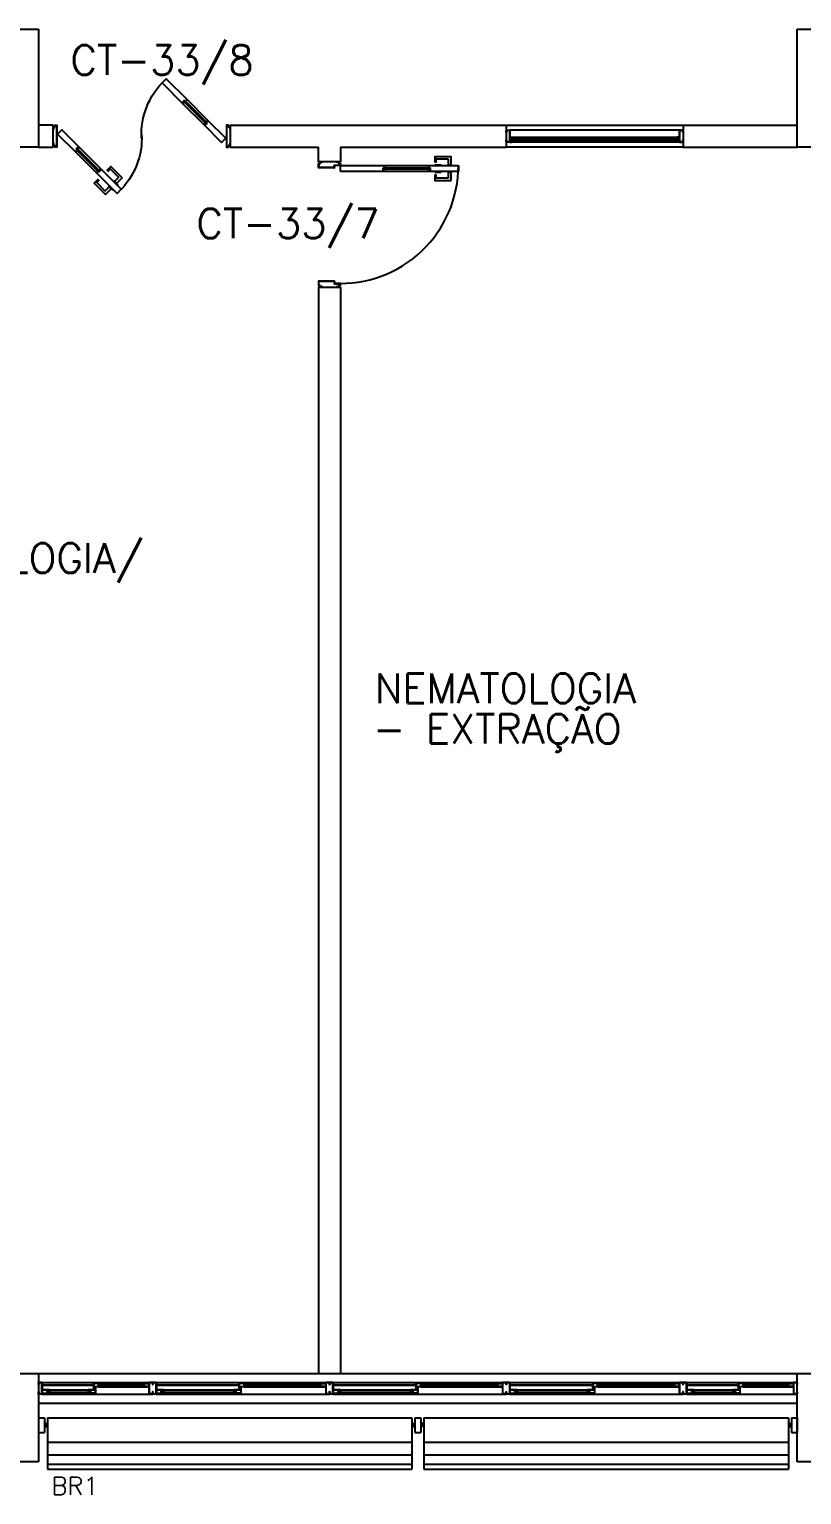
# Model space of a CAD drawing. Header units: millimetres. Extents: x 2686 to 2939, y 1294 to 1441.
# Drawn here: x 2779.06 to 2784.3, y 1331.7 to 1341.65 of the extents above; entities that cross this region are included whole.
import ezdxf

# ---------------------------------------------------------------- set-up
doc = ezdxf.new("R2010")
doc.units = ezdxf.units.MM
for name, color, linetype in [('AR-ALV', 2, 'Continuous'), ('AR-BRISES', 1, 'Continuous'), ('AR-ESQ', 1, 'Continuous'), ('AR-ESTC', 3, 'Continuous'), ('AR-PEITORIL', 1, 'Continuous'), ('AR-PORTA', 1, 'Continuous'), ('BR-LINHAS', 1, 'Continuous'), ('BR-MONTANTE', 242, 'Continuous'), ('BR-PAINEL', 1, 'Continuous'), ('BR-SUPORTE', 1, 'Continuous'), ('BR-TEXTO', 2, 'Continuous'), ('DT-ESQ-BAGUETE-C', 1, 'Continuous'), ('DT-ESQ-BAGUETE-V', 1, 'Continuous'), ('DT-ESQ-CHAPA DOBRADA-V', 1, 'Continuous'), ('DT-ESQ-MARCO-V', 1, 'Continuous'), ('DT-ESQ-PERFIL CADEIRA-C', 2, 'Continuous'), ('DT-ESQ-PERFIL CADEIRA-V', 2, 'Continuous'), ('DT-ESQ-PERFIL U SIMPLES-C', 2, 'Continuous'), ('DT-ESQ-PERFIL U-C', 2, 'Continuous'), ('DT-ESQ-PERFIL U-V', 1, 'Continuous'), ('DT-ESQ-VIDRO-C', 2, 'Continuous'), ('DT-TXTMOD', 1, 'Continuous'), ('ENDEREÇO', 2, 'Continuous'), ('maçaneta', 1, 'Continuous'), ('mov', 1, 'Continuous'), ('PM-PERFIL U-C', 2, 'Continuous'), ('PM-VIDRO', 2, 'Continuous'), ('pm1', 2, 'Continuous'), ('pm2', 2, 'Continuous'), ('TEXTO', 2, 'Continuous')]:
    doc.layers.add(name, color=color, linetype=linetype)
doc.styles.add('S10', font='simplex.shx', dxfattribs={"height": 0.1})
doc.styles.add('S12', font='simplex.shx', dxfattribs={"width": 1.1, "height": 0.12})
doc.styles.add('UNB-100', font='simplex.shx', dxfattribs={"height": 0.2})
doc.styles.add('UNB1-100', font='simplex.shx', dxfattribs={"height": 0.2})

# ---------------------------------------------------------------- blocks, each defined once
blk = doc.blocks.new('EF40-P')
at = {"layer": 'DT-ESQ-BAGUETE-C', "ltscale": 0.1}
for points in [[(0.4225, -0.08), (0.409, -0.08), (0.409, -0.0785), (0.422, -0.0785, 0.414214), (0.4225, -0.078), (0.4225, -0.067, 0.414214), (0.422, -0.0665), (0.409, -0.0665), (0.409, -0.065), (0.4225, -0.065, -0.414214), (0.424, -0.0665), (0.424, -0.0785, -0.414214)], [(0.7015, -0.08), (0.715, -0.08), (0.715, -0.0785), (0.702, -0.0785, -0.414214), (0.7015, -0.078), (0.7015, -0.067, -0.414214), (0.702, -0.0665), (0.715, -0.0665), (0.715, -0.065), (0.7015, -0.065, 0.414214), (0.7, -0.0665), (0.7, -0.0785, 0.414214)], [(1.41, -0.08), (1.3965, -0.08), (1.3965, -0.0785), (1.4095, -0.0785, 0.414214), (1.41, -0.078), (1.41, -0.067, 0.414214), (1.4095, -0.0665), (1.3965, -0.0665), (1.3965, -0.065), (1.41, -0.065, -0.414214), (1.4115, -0.0665), (1.4115, -0.0785, -0.414214)], [(1.9015, -0.08), (1.915, -0.08), (1.915, -0.0785), (1.902, -0.0785, -0.414214), (1.9015, -0.078), (1.9015, -0.067, -0.414214), (1.902, -0.0665), (1.915, -0.0665), (1.915, -0.065), (1.9015, -0.065, 0.414214), (1.9, -0.0665), (1.9, -0.0785, 0.414214)], [(2.61, -0.08), (2.5965, -0.08), (2.5965, -0.0785), (2.6095, -0.0785, 0.414214), (2.61, -0.078), (2.61, -0.067, 0.414214), (2.6095, -0.0665), (2.5965, -0.0665), (2.5965, -0.065), (2.61, -0.065, -0.414214), (2.6115, -0.0665), (2.6115, -0.0785, -0.414214)], [(3.1015, -0.08), (3.115, -0.08), (3.115, -0.0785), (3.102, -0.0785, -0.414214), (3.1015, -0.078), (3.1015, -0.067, -0.414214), (3.102, -0.0665), (3.115, -0.0665), (3.115, -0.065), (3.1015, -0.065, 0.414214), (3.1, -0.0665), (3.1, -0.0785, 0.414214)], [(3.81, -0.08), (3.7965, -0.08), (3.7965, -0.0785), (3.8095, -0.0785, 0.414214), (3.81, -0.078), (3.81, -0.067, 0.414214), (3.8095, -0.0665), (3.7965, -0.0665), (3.7965, -0.065), (3.81, -0.065, -0.414214), (3.8115, -0.0665), (3.8115, -0.0785, -0.414214)], [(4.3015, -0.08), (4.315, -0.08), (4.315, -0.0785), (4.302, -0.0785, -0.414214), (4.3015, -0.078), (4.3015, -0.067, -0.414214), (4.302, -0.0665), (4.315, -0.0665), (4.315, -0.065), (4.3015, -0.065, 0.414214), (4.3, -0.0665), (4.3, -0.0785, 0.414214)], [(4.7975, -0.08), (4.784, -0.08), (4.784, -0.0785), (4.797, -0.0785, 0.414214), (4.7975, -0.078), (4.7975, -0.067, 0.414214), (4.797, -0.0665), (4.784, -0.0665), (4.784, -0.065), (4.7975, -0.065, -0.414214), (4.799, -0.0665), (4.799, -0.0785, -0.414214)], [(5.0765, -0.08), (5.09, -0.08), (5.09, -0.0785), (5.077, -0.0785, -0.414214), (5.0765, -0.078), (5.0765, -0.067, -0.414214), (5.077, -0.0665), (5.09, -0.0665), (5.09, -0.065), (5.0765, -0.065, 0.414214), (5.075, -0.0665), (5.075, -0.0785, 0.414214)], [(0.0735, -0.125), (0.06, -0.125), (0.06, -0.1235), (0.073, -0.1235, 0.414214), (0.0735, -0.123), (0.0735, -0.112, 0.414214), (0.073, -0.1115), (0.06, -0.1115), (0.06, -0.11), (0.0735, -0.11, -0.414214), (0.075, -0.1115), (0.075, -0.1235, -0.414214)], [(0.339, -0.125), (0.3525, -0.125), (0.3525, -0.1235), (0.3395, -0.1235, -0.414214), (0.339, -0.123), (0.339, -0.112, -0.414214), (0.3395, -0.1115), (0.3525, -0.1115), (0.3525, -0.11), (0.339, -0.11, 0.414214), (0.3375, -0.1115), (0.3375, -0.1235, 0.414214)], [(0.8485, -0.125), (0.835, -0.125), (0.835, -0.1235), (0.848, -0.1235, 0.414214), (0.8485, -0.123), (0.8485, -0.112, 0.414214), (0.848, -0.1115), (0.835, -0.1115), (0.835, -0.11), (0.8485, -0.11, -0.414214), (0.85, -0.1115), (0.85, -0.1235, -0.414214)], [(1.3265, -0.125), (1.34, -0.125), (1.34, -0.1235), (1.327, -0.1235, -0.414214), (1.3265, -0.123), (1.3265, -0.112, -0.414214), (1.327, -0.1115), (1.34, -0.1115), (1.34, -0.11), (1.3265, -0.11, 0.414214), (1.325, -0.1115), (1.325, -0.1235, 0.414214)], [(2.0485, -0.125), (2.035, -0.125), (2.035, -0.1235), (2.048, -0.1235, 0.414214), (2.0485, -0.123), (2.0485, -0.112, 0.414214), (2.048, -0.1115), (2.035, -0.1115), (2.035, -0.11), (2.0485, -0.11, -0.414214), (2.05, -0.1115), (2.05, -0.1235, -0.414214)], [(2.5265, -0.125), (2.54, -0.125), (2.54, -0.1235), (2.527, -0.1235, -0.414214), (2.5265, -0.123), (2.5265, -0.112, -0.414214), (2.527, -0.1115), (2.54, -0.1115), (2.54, -0.11), (2.5265, -0.11, 0.414214), (2.525, -0.1115), (2.525, -0.1235, 0.414214)], [(3.2485, -0.125), (3.235, -0.125), (3.235, -0.1235), (3.248, -0.1235, 0.414214), (3.2485, -0.123), (3.2485, -0.112, 0.414214), (3.248, -0.1115), (3.235, -0.1115), (3.235, -0.11), (3.2485, -0.11, -0.414214), (3.25, -0.1115), (3.25, -0.1235, -0.414214)], [(3.7265, -0.125), (3.74, -0.125), (3.74, -0.1235), (3.727, -0.1235, -0.414214), (3.7265, -0.123), (3.7265, -0.112, -0.414214), (3.727, -0.1115), (3.74, -0.1115), (3.74, -0.11), (3.7265, -0.11, 0.414214), (3.725, -0.1115), (3.725, -0.1235, 0.414214)], [(4.4485, -0.125), (4.435, -0.125), (4.435, -0.1235), (4.448, -0.1235, 0.414214), (4.4485, -0.123), (4.4485, -0.112, 0.414214), (4.448, -0.1115), (4.435, -0.1115), (4.435, -0.11), (4.4485, -0.11, -0.414214), (4.45, -0.1115), (4.45, -0.1235, -0.414214)], [(4.714, -0.125), (4.7275, -0.125), (4.7275, -0.1235), (4.7145, -0.1235, -0.414214), (4.714, -0.123), (4.714, -0.112, -0.414214), (4.7145, -0.1115), (4.7275, -0.1115), (4.7275, -0.11), (4.714, -0.11, 0.414214), (4.7125, -0.1115), (4.7125, -0.1235, 0.414214)]]:
    blk.add_lwpolyline(points, format="xyb", close=True, dxfattribs=at)
at = {"layer": 'DT-ESQ-BAGUETE-V', "ltscale": 0.1}
for p, q in [((0.4225, -0.065), (0.7015, -0.065)), ((1.41, -0.065), (1.9015, -0.065)), ((2.61, -0.065), (3.1015, -0.065)), ((3.81, -0.065), (4.3015, -0.065)), ((4.7975, -0.065), (5.0765, -0.065)), ((0.0735, -0.11), (0.339, -0.11)), ((0.8485, -0.11), (1.3265, -0.11)), ((2.0485, -0.11), (2.5265, -0.11)), ((3.2485, -0.11), (3.7265, -0.11)), ((4.4485, -0.11), (4.714, -0.11))]:
    blk.add_line(p, q, dxfattribs=at)
at = {"layer": 'DT-ESQ-CHAPA DOBRADA-V', "ltscale": 0.1}
for p, q in [((0.025, -0.077), (0.374, -0.077)), ((0.025, -0.08), (0.374, -0.08)), ((0.8, -0.077), (1.3615, -0.077)), ((0.8, -0.08), (1.3615, -0.08)), ((2, -0.077), (2.5615, -0.077)), ((2, -0.08), (2.5615, -0.08)), ((3.2, -0.077), (3.7615, -0.077)), ((3.2, -0.08), (3.7615, -0.08)), ((4.4, -0.077), (4.749, -0.077)), ((4.4, -0.08), (4.749, -0.08))]:
    blk.add_line(p, q, dxfattribs=at)
at = {"layer": 'DT-ESQ-PERFIL CADEIRA-C', "ltscale": 0.1}
for p, q in [((0.376, -0.0885), (0.4225, -0.0885)), ((0.75, -0.0885), (0.7015, -0.0885)), ((1.3635, -0.0885), (1.41, -0.0885)), ((1.95, -0.0885), (1.9015, -0.0885)), ((2.5635, -0.0885), (2.61, -0.0885)), ((3.15, -0.0885), (3.1015, -0.0885)), ((3.7635, -0.0885), (3.81, -0.0885)), ((4.35, -0.0885), (4.3015, -0.0885)), ((4.751, -0.0885), (4.7975, -0.0885)), ((5.125, -0.0885), (5.0765, -0.0885)), ((0.025, -0.1335), (0.0735, -0.1335)), ((0.3855, -0.1335), (0.339, -0.1335)), ((0.8, -0.1335), (0.8485, -0.1335)), ((1.373, -0.1335), (1.3265, -0.1335)), ((2, -0.1335), (2.0485, -0.1335)), ((2.573, -0.1335), (2.5265, -0.1335)), ((3.2, -0.1335), (3.2485, -0.1335)), ((3.773, -0.1335), (3.7265, -0.1335)), ((4.4, -0.1335), (4.4485, -0.1335)), ((4.7605, -0.1335), (4.714, -0.1335))]:
    blk.add_line(p, q, dxfattribs=at)
for points in [[(0.4225, -0.087, -1), (0.4225, -0.09), (0.376, -0.09, -0.414214), (0.374, -0.088), (0.374, -0.067, -0.414214), (0.376, -0.065), (0.4075, -0.065, -0.414214), (0.409, -0.0665), (0.409, -0.087)], [(0.409, -0.0885, -0.198913), (0.4079, -0.0881, -0.198913), (0.4075, -0.087), (0.4075, -0.067, 0.414214), (0.407, -0.0665), (0.376, -0.0665, 0.414214), (0.3755, -0.067), (0.3755, -0.088, 0.414214), (0.376, -0.0885)], [(0.7015, -0.09), (0.75, -0.09), (0.75, -0.0885), (0.715, -0.0885, 0.198912), (0.7161, -0.0881, 0.198913), (0.7165, -0.087), (0.7165, -0.067, -0.414214), (0.717, -0.0665), (0.75, -0.0665), (0.75, -0.065), (0.7165, -0.065, 0.414214), (0.715, -0.0665), (0.715, -0.0785), (0.715, -0.08), (0.715, -0.087), (0.7015, -0.087, 1)], [(1.41, -0.087, -1), (1.41, -0.09), (1.3635, -0.09, -0.414214), (1.3615, -0.088), (1.3615, -0.067, -0.414214), (1.3635, -0.065), (1.395, -0.065, -0.414214), (1.3965, -0.0665), (1.3965, -0.087)], [(1.3965, -0.0885, -0.198913), (1.3954, -0.0881, -0.198913), (1.395, -0.087), (1.395, -0.067, 0.414214), (1.3945, -0.0665), (1.3635, -0.0665, 0.414214), (1.363, -0.067), (1.363, -0.088, 0.414214), (1.3635, -0.0885)], [(1.9015, -0.09), (1.95, -0.09), (1.95, -0.0885), (1.915, -0.0885, 0.198912), (1.9161, -0.0881, 0.198913), (1.9165, -0.087), (1.9165, -0.067, -0.414214), (1.917, -0.0665), (1.95, -0.0665), (1.95, -0.065), (1.9165, -0.065, 0.414214), (1.915, -0.0665), (1.915, -0.0785), (1.915, -0.08), (1.915, -0.087), (1.9015, -0.087, 1)], [(2.61, -0.087, -1), (2.61, -0.09), (2.5635, -0.09, -0.414214), (2.5615, -0.088), (2.5615, -0.067, -0.414214), (2.5635, -0.065), (2.595, -0.065, -0.414214), (2.5965, -0.0665), (2.5965, -0.087)], [(2.5965, -0.0885, -0.198913), (2.5954, -0.0881, -0.198913), (2.595, -0.087), (2.595, -0.067, 0.414214), (2.5945, -0.0665), (2.5635, -0.0665, 0.414214), (2.563, -0.067), (2.563, -0.088, 0.414214), (2.5635, -0.0885)], [(3.1015, -0.09), (3.15, -0.09), (3.15, -0.0885), (3.115, -0.0885, 0.198912), (3.1161, -0.0881, 0.198913), (3.1165, -0.087), (3.1165, -0.067, -0.414214), (3.117, -0.0665), (3.15, -0.0665), (3.15, -0.065), (3.1165, -0.065, 0.414214), (3.115, -0.0665), (3.115, -0.0785), (3.115, -0.08), (3.115, -0.087), (3.1015, -0.087, 1)], [(3.81, -0.087, -1), (3.81, -0.09), (3.7635, -0.09, -0.414214), (3.7615, -0.088), (3.7615, -0.067, -0.414214), (3.7635, -0.065), (3.795, -0.065, -0.414214), (3.7965, -0.0665), (3.7965, -0.087)], [(3.7965, -0.0885, -0.198913), (3.7954, -0.0881, -0.198913), (3.795, -0.087), (3.795, -0.067, 0.414214), (3.7945, -0.0665), (3.7635, -0.0665, 0.414214), (3.763, -0.067), (3.763, -0.088, 0.414214), (3.7635, -0.0885)], [(4.3015, -0.09), (4.35, -0.09), (4.35, -0.0885), (4.315, -0.0885, 0.198912), (4.3161, -0.0881, 0.198913), (4.3165, -0.087), (4.3165, -0.067, -0.414214), (4.317, -0.0665), (4.35, -0.0665), (4.35, -0.065), (4.3165, -0.065, 0.414214), (4.315, -0.0665), (4.315, -0.0785), (4.315, -0.08), (4.315, -0.087), (4.3015, -0.087, 1)], [(4.7975, -0.087, -1), (4.7975, -0.09), (4.751, -0.09, -0.414214), (4.749, -0.088), (4.749, -0.067, -0.414214), (4.751, -0.065), (4.7825, -0.065, -0.414214), (4.784, -0.0665), (4.784, -0.087)], [(4.784, -0.0885, -0.198913), (4.7829, -0.0881, -0.198913), (4.7825, -0.087), (4.7825, -0.067, 0.414214), (4.782, -0.0665), (4.751, -0.0665, 0.414214), (4.7505, -0.067), (4.7505, -0.088, 0.414214), (4.751, -0.0885)], [(5.0765, -0.09), (5.125, -0.09), (5.125, -0.0885), (5.09, -0.0885, 0.198912), (5.0911, -0.0881, 0.198913), (5.0915, -0.087), (5.0915, -0.067, -0.414214), (5.092, -0.0665), (5.125, -0.0665), (5.125, -0.065), (5.0915, -0.065, 0.414214), (5.09, -0.0665), (5.09, -0.0785), (5.09, -0.08), (5.09, -0.087), (5.0765, -0.087, 1)], [(0.0735, -0.135), (0.025, -0.135), (0.025, -0.1335), (0.06, -0.1335, -0.198912), (0.0589, -0.1331, -0.198913), (0.0585, -0.132), (0.0585, -0.112, 0.414214), (0.058, -0.1115), (0.025, -0.1115), (0.025, -0.11), (0.0585, -0.11, -0.414214), (0.06, -0.1115), (0.06, -0.1235), (0.06, -0.125), (0.06, -0.132), (0.0735, -0.132, -1)], [(0.339, -0.132, 1), (0.339, -0.135), (0.3855, -0.135, 0.414214), (0.3875, -0.133), (0.3875, -0.112, 0.414214), (0.3855, -0.11), (0.354, -0.11, 0.414214), (0.3525, -0.1115), (0.3525, -0.132)], [(0.3525, -0.1335, 0.198913), (0.3536, -0.1331, 0.198913), (0.354, -0.132), (0.354, -0.112, -0.414214), (0.3545, -0.1115), (0.3855, -0.1115, -0.414214), (0.386, -0.112), (0.386, -0.133, -0.414214), (0.3855, -0.1335)], [(0.8485, -0.135), (0.8, -0.135), (0.8, -0.1335), (0.835, -0.1335, -0.198912), (0.8339, -0.1331, -0.198913), (0.8335, -0.132), (0.8335, -0.112, 0.414214), (0.833, -0.1115), (0.8, -0.1115), (0.8, -0.11), (0.8335, -0.11, -0.414214), (0.835, -0.1115), (0.835, -0.1235), (0.835, -0.125), (0.835, -0.132), (0.8485, -0.132, -1)], [(1.3265, -0.132, 1), (1.3265, -0.135), (1.373, -0.135, 0.414214), (1.375, -0.133), (1.375, -0.112, 0.414214), (1.373, -0.11), (1.3415, -0.11, 0.414214), (1.34, -0.1115), (1.34, -0.132)], [(1.34, -0.1335, 0.198913), (1.3411, -0.1331, 0.198913), (1.3415, -0.132), (1.3415, -0.112, -0.414214), (1.342, -0.1115), (1.373, -0.1115, -0.414214), (1.3735, -0.112), (1.3735, -0.133, -0.414214), (1.373, -0.1335)], [(2.0485, -0.135), (2, -0.135), (2, -0.1335), (2.035, -0.1335, -0.198912), (2.0339, -0.1331, -0.198913), (2.0335, -0.132), (2.0335, -0.112, 0.414214), (2.033, -0.1115), (2, -0.1115), (2, -0.11), (2.0335, -0.11, -0.414214), (2.035, -0.1115), (2.035, -0.1235), (2.035, -0.125), (2.035, -0.132), (2.0485, -0.132, -1)], [(2.5265, -0.132, 1), (2.5265, -0.135), (2.573, -0.135, 0.414214), (2.575, -0.133), (2.575, -0.112, 0.414214), (2.573, -0.11), (2.5415, -0.11, 0.414214), (2.54, -0.1115), (2.54, -0.132)], [(2.54, -0.1335, 0.198913), (2.5411, -0.1331, 0.198913), (2.5415, -0.132), (2.5415, -0.112, -0.414214), (2.542, -0.1115), (2.573, -0.1115, -0.414214), (2.5735, -0.112), (2.5735, -0.133, -0.414214), (2.573, -0.1335)], [(3.2485, -0.135), (3.2, -0.135), (3.2, -0.1335), (3.235, -0.1335, -0.198912), (3.2339, -0.1331, -0.198913), (3.2335, -0.132), (3.2335, -0.112, 0.414214), (3.233, -0.1115), (3.2, -0.1115), (3.2, -0.11), (3.2335, -0.11, -0.414214), (3.235, -0.1115), (3.235, -0.1235), (3.235, -0.125), (3.235, -0.132), (3.2485, -0.132, -1)], [(3.7265, -0.132, 1), (3.7265, -0.135), (3.773, -0.135, 0.414214), (3.775, -0.133), (3.775, -0.112, 0.414214), (3.773, -0.11), (3.7415, -0.11, 0.414214), (3.74, -0.1115), (3.74, -0.132)], [(3.74, -0.1335, 0.198913), (3.7411, -0.1331, 0.198913), (3.7415, -0.132), (3.7415, -0.112, -0.414214), (3.742, -0.1115), (3.773, -0.1115, -0.414214), (3.7735, -0.112), (3.7735, -0.133, -0.414214), (3.773, -0.1335)], [(4.4485, -0.135), (4.4, -0.135), (4.4, -0.1335), (4.435, -0.1335, -0.198912), (4.4339, -0.1331, -0.198913), (4.4335, -0.132), (4.4335, -0.112, 0.414214), (4.433, -0.1115), (4.4, -0.1115), (4.4, -0.11), (4.4335, -0.11, -0.414214), (4.435, -0.1115), (4.435, -0.1235), (4.435, -0.125), (4.435, -0.132), (4.4485, -0.132, -1)], [(4.714, -0.132, 1), (4.714, -0.135), (4.7605, -0.135, 0.414214), (4.7625, -0.133), (4.7625, -0.112, 0.414214), (4.7605, -0.11), (4.729, -0.11, 0.414214), (4.7275, -0.1115), (4.7275, -0.132)], [(4.7275, -0.1335, 0.198913), (4.7286, -0.1331, 0.198913), (4.729, -0.132), (4.729, -0.112, -0.414214), (4.7295, -0.1115), (4.7605, -0.1115, -0.414214), (4.761, -0.112), (4.761, -0.133, -0.414214), (4.7605, -0.1335)]]:
    blk.add_lwpolyline(points, format="xyb", close=True, dxfattribs=at)
at = {"layer": 'DT-ESQ-PERFIL CADEIRA-V', "ltscale": 0.1}
for p, q in [((0.4075, -0.09), (0.7015, -0.09)), ((1.395, -0.09), (1.9015, -0.09)), ((2.595, -0.09), (3.1015, -0.09)), ((3.795, -0.09), (4.3015, -0.09)), ((4.7825, -0.09), (5.0765, -0.09)), ((0.0735, -0.135), (0.339, -0.135)), ((0.8485, -0.135), (1.3265, -0.135)), ((2.0485, -0.135), (2.5265, -0.135)), ((3.2485, -0.135), (3.7265, -0.135)), ((4.4485, -0.135), (4.714, -0.135))]:
    blk.add_line(p, q, dxfattribs=at)
at = {"layer": 'DT-ESQ-PERFIL U SIMPLES-C', "ltscale": 0.1}
for points in [[(0.376, -0.102), (0.384, -0.102), (0.384, -0.1005), (0.376, -0.1005, -0.414214), (0.3755, -0.1), (0.3755, -0.092, -0.414214), (0.376, -0.0915), (0.384, -0.0915), (0.384, -0.09), (0.376, -0.09, 0.414214), (0.374, -0.092), (0.374, -0.1, 0.414214)], [(0.3855, -0.098), (0.3775, -0.098), (0.3775, -0.0995), (0.3855, -0.0995, -0.414214), (0.386, -0.1), (0.386, -0.108, -0.414214), (0.3855, -0.1085), (0.3775, -0.1085), (0.3775, -0.11), (0.3855, -0.11, 0.414214), (0.3875, -0.108), (0.3875, -0.1, 0.414214)], [(1.3635, -0.102), (1.3715, -0.102), (1.3715, -0.1005), (1.3635, -0.1005, -0.414214), (1.363, -0.1), (1.363, -0.092, -0.414214), (1.3635, -0.0915), (1.3715, -0.0915), (1.3715, -0.09), (1.3635, -0.09, 0.414214), (1.3615, -0.092), (1.3615, -0.1, 0.414214)], [(1.373, -0.098), (1.365, -0.098), (1.365, -0.0995), (1.373, -0.0995, -0.414214), (1.3735, -0.1), (1.3735, -0.108, -0.414214), (1.373, -0.1085), (1.365, -0.1085), (1.365, -0.11), (1.373, -0.11, 0.414214), (1.375, -0.108), (1.375, -0.1, 0.414214)], [(2.5635, -0.102), (2.5715, -0.102), (2.5715, -0.1005), (2.5635, -0.1005, -0.414214), (2.563, -0.1), (2.563, -0.092, -0.414214), (2.5635, -0.0915), (2.5715, -0.0915), (2.5715, -0.09), (2.5635, -0.09, 0.414214), (2.5615, -0.092), (2.5615, -0.1, 0.414214)], [(2.573, -0.098), (2.565, -0.098), (2.565, -0.0995), (2.573, -0.0995, -0.414214), (2.5735, -0.1), (2.5735, -0.108, -0.414214), (2.573, -0.1085), (2.565, -0.1085), (2.565, -0.11), (2.573, -0.11, 0.414214), (2.575, -0.108), (2.575, -0.1, 0.414214)], [(3.7635, -0.102), (3.7715, -0.102), (3.7715, -0.1005), (3.7635, -0.1005, -0.414214), (3.763, -0.1), (3.763, -0.092, -0.414214), (3.7635, -0.0915), (3.7715, -0.0915), (3.7715, -0.09), (3.7635, -0.09, 0.414214), (3.7615, -0.092), (3.7615, -0.1, 0.414214)], [(3.773, -0.098), (3.765, -0.098), (3.765, -0.0995), (3.773, -0.0995, -0.414214), (3.7735, -0.1), (3.7735, -0.108, -0.414214), (3.773, -0.1085), (3.765, -0.1085), (3.765, -0.11), (3.773, -0.11, 0.414214), (3.775, -0.108), (3.775, -0.1, 0.414214)], [(4.751, -0.102), (4.759, -0.102), (4.759, -0.1005), (4.751, -0.1005, -0.414214), (4.7505, -0.1), (4.7505, -0.092, -0.414214), (4.751, -0.0915), (4.759, -0.0915), (4.759, -0.09), (4.751, -0.09, 0.414214), (4.749, -0.092), (4.749, -0.1, 0.414214)], [(4.7605, -0.098), (4.7525, -0.098), (4.7525, -0.0995), (4.7605, -0.0995, -0.414214), (4.761, -0.1), (4.761, -0.108, -0.414214), (4.7605, -0.1085), (4.7525, -0.1085), (4.7525, -0.11), (4.7605, -0.11, 0.414214), (4.7625, -0.108), (4.7625, -0.1, 0.414214)]]:
    blk.add_lwpolyline(points, format="xyb", close=True, dxfattribs=at)
at = {"layer": 'DT-ESQ-PERFIL U-C', "ltscale": 0.1}
for points in [[(0, -0.0615, -0.414214), (0.0015, -0.06), (0.0235, -0.06, -0.414214), (0.025, -0.0615), (0.025, -0.1385, -0.414214), (0.0235, -0.14), (0.0015, -0.14, -0.414214), (0, -0.1385), (0, -0.125), (0.0015, -0.125), (0.0015, -0.138, 0.414214), (0.002, -0.1385), (0.023, -0.1385, 0.414214), (0.0235, -0.138), (0.0235, -0.062, 0.414214), (0.023, -0.0615), (0.002, -0.0615, 0.414214), (0.0015, -0.062), (0.0015, -0.075), (0, -0.075)], [(0.775, -0.0615, 0.414214), (0.7735, -0.06), (0.7515, -0.06, 0.414214), (0.75, -0.0615), (0.75, -0.1385, 0.414214), (0.7515, -0.14), (0.7735, -0.14, 0.414214), (0.775, -0.1385), (0.775, -0.125), (0.7735, -0.125), (0.7735, -0.138, -0.414214), (0.773, -0.1385), (0.752, -0.1385, -0.414214), (0.7515, -0.138), (0.7515, -0.062, -0.414214), (0.752, -0.0615), (0.773, -0.0615, -0.414214), (0.7735, -0.062), (0.7735, -0.075), (0.775, -0.075)], [(0.775, -0.0615, -0.414214), (0.7765, -0.06), (0.7985, -0.06, -0.414214), (0.8, -0.0615), (0.8, -0.1385, -0.414214), (0.7985, -0.14), (0.7765, -0.14, -0.414214), (0.775, -0.1385), (0.775, -0.125), (0.7765, -0.125), (0.7765, -0.138, 0.414214), (0.777, -0.1385), (0.798, -0.1385, 0.414214), (0.7985, -0.138), (0.7985, -0.062, 0.414214), (0.798, -0.0615), (0.777, -0.0615, 0.414214), (0.7765, -0.062), (0.7765, -0.075), (0.775, -0.075)], [(1.975, -0.0615, 0.414214), (1.9735, -0.06), (1.9515, -0.06, 0.414214), (1.95, -0.0615), (1.95, -0.1385, 0.414214), (1.9515, -0.14), (1.9735, -0.14, 0.414214), (1.975, -0.1385), (1.975, -0.125), (1.9735, -0.125), (1.9735, -0.138, -0.414214), (1.973, -0.1385), (1.952, -0.1385, -0.414214), (1.9515, -0.138), (1.9515, -0.062, -0.414214), (1.952, -0.0615), (1.973, -0.0615, -0.414214), (1.9735, -0.062), (1.9735, -0.075), (1.975, -0.075)], [(1.975, -0.0615, -0.414214), (1.9765, -0.06), (1.9985, -0.06, -0.414214), (2, -0.0615), (2, -0.1385, -0.414214), (1.9985, -0.14), (1.9765, -0.14, -0.414214), (1.975, -0.1385), (1.975, -0.125), (1.9765, -0.125), (1.9765, -0.138, 0.414214), (1.977, -0.1385), (1.998, -0.1385, 0.414214), (1.9985, -0.138), (1.9985, -0.062, 0.414214), (1.998, -0.0615), (1.977, -0.0615, 0.414214), (1.9765, -0.062), (1.9765, -0.075), (1.975, -0.075)], [(3.175, -0.0615, 0.414214), (3.1735, -0.06), (3.1515, -0.06, 0.414214), (3.15, -0.0615), (3.15, -0.1385, 0.414214), (3.1515, -0.14), (3.1735, -0.14, 0.414214), (3.175, -0.1385), (3.175, -0.125), (3.1735, -0.125), (3.1735, -0.138, -0.414214), (3.173, -0.1385), (3.152, -0.1385, -0.414214), (3.1515, -0.138), (3.1515, -0.062, -0.414214), (3.152, -0.0615), (3.173, -0.0615, -0.414214), (3.1735, -0.062), (3.1735, -0.075), (3.175, -0.075)], [(3.175, -0.0615, -0.414214), (3.1765, -0.06), (3.1985, -0.06, -0.414214), (3.2, -0.0615), (3.2, -0.1385, -0.414214), (3.1985, -0.14), (3.1765, -0.14, -0.414214), (3.175, -0.1385), (3.175, -0.125), (3.1765, -0.125), (3.1765, -0.138, 0.414214), (3.177, -0.1385), (3.198, -0.1385, 0.414214), (3.1985, -0.138), (3.1985, -0.062, 0.414214), (3.198, -0.0615), (3.177, -0.0615, 0.414214), (3.1765, -0.062), (3.1765, -0.075), (3.175, -0.075)], [(4.375, -0.0615, 0.414214), (4.3735, -0.06), (4.3515, -0.06, 0.414214), (4.35, -0.0615), (4.35, -0.1385, 0.414214), (4.3515, -0.14), (4.3735, -0.14, 0.414214), (4.375, -0.1385), (4.375, -0.125), (4.3735, -0.125), (4.3735, -0.138, -0.414214), (4.373, -0.1385), (4.352, -0.1385, -0.414214), (4.3515, -0.138), (4.3515, -0.062, -0.414214), (4.352, -0.0615), (4.373, -0.0615, -0.414214), (4.3735, -0.062), (4.3735, -0.075), (4.375, -0.075)], [(4.375, -0.0615, -0.414214), (4.3765, -0.06), (4.3985, -0.06, -0.414214), (4.4, -0.0615), (4.4, -0.1385, -0.414214), (4.3985, -0.14), (4.3765, -0.14, -0.414214), (4.375, -0.1385), (4.375, -0.125), (4.3765, -0.125), (4.3765, -0.138, 0.414214), (4.377, -0.1385), (4.398, -0.1385, 0.414214), (4.3985, -0.138), (4.3985, -0.062, 0.414214), (4.398, -0.0615), (4.377, -0.0615, 0.414214), (4.3765, -0.062), (4.3765, -0.075), (4.375, -0.075)], [(5.15, -0.0615, 0.414214), (5.1485, -0.06), (5.1265, -0.06, 0.414214), (5.125, -0.0615), (5.125, -0.1385, 0.414214), (5.1265, -0.14), (5.1485, -0.14, 0.414214), (5.15, -0.1385), (5.15, -0.125), (5.1485, -0.125), (5.1485, -0.138, -0.414214), (5.148, -0.1385), (5.127, -0.1385, -0.414214), (5.1265, -0.138), (5.1265, -0.062, -0.414214), (5.127, -0.0615), (5.148, -0.0615, -0.414214), (5.1485, -0.062), (5.1485, -0.075), (5.15, -0.075)]]:
    blk.add_lwpolyline(points, format="xyb", close=True, dxfattribs=at)
at = {"layer": 'DT-ESQ-PERFIL U-V', "ltscale": 0.1}
for p, q in [((0.0235, -0.06), (0.7515, -0.06)), ((0.7985, -0.06), (1.9515, -0.06)), ((1.9985, -0.06), (3.1515, -0.06)), ((3.1985, -0.06), (4.3515, -0.06)), ((4.3985, -0.06), (5.1265, -0.06)), ((0.0235, -0.14), (0.7515, -0.14)), ((0.7985, -0.14), (1.9515, -0.14)), ((1.9985, -0.14), (3.1515, -0.14)), ((3.1985, -0.14), (4.3515, -0.14)), ((4.3985, -0.14), (5.1265, -0.14))]:
    blk.add_line(p, q, dxfattribs=at)
at = {"layer": 'DT-ESQ-VIDRO-C', "ltscale": 0.1}
for points in [[(0.7125, -0.085), (0.7125, -0.082), (0.4115, -0.082), (0.4115, -0.085)], [(1.9125, -0.085), (1.9125, -0.082), (1.399, -0.082), (1.399, -0.085)], [(3.1125, -0.085), (3.1125, -0.082), (2.599, -0.082), (2.599, -0.085)], [(4.3125, -0.085), (4.3125, -0.082), (3.799, -0.082), (3.799, -0.085)], [(5.0875, -0.085), (5.0875, -0.082), (4.7865, -0.082), (4.7865, -0.085)], [(0.063, -0.13), (0.063, -0.127), (0.3495, -0.127), (0.3495, -0.13)], [(0.838, -0.13), (0.838, -0.127), (1.337, -0.127), (1.337, -0.13)], [(2.038, -0.13), (2.038, -0.127), (2.537, -0.127), (2.537, -0.13)], [(3.238, -0.13), (3.238, -0.127), (3.737, -0.127), (3.737, -0.13)], [(4.438, -0.13), (4.438, -0.127), (4.7245, -0.127), (4.7245, -0.13)]]:
    blk.add_lwpolyline(points, close=True, dxfattribs=at)
at = {"layer": 'DT-TXTMOD', "ltscale": 0.1, "style": 'S10', "flags": 3}
for tag, p in [('M01', (0.025, -0.28)), ('M02', (0.3253, -0.28)), ('M03', (0.627, -0.28)), ('M04', (0.9288, -0.28)), ('M05', (1.2306, -0.28)), ('M06', (1.5323, -0.28)), ('M07', (1.8341, -0.28)), ('M08', (2.1359, -0.28)), ('M09', (2.4376, -0.28)), ('M10', (2.7394, -0.28)), ('M11', (3.0412, -0.28)), ('M12', (3.3429, -0.28)), ('M13', (3.6447, -0.28)), ('M14', (3.9464, -0.28)), ('M15', (4.2482, -0.28)), ('M16', (4.55, -0.28)), ('M17', (4.8517, -0.28))]:
    blk.add_attdef(tag, p, '', height=0.1, dxfattribs=at)
blk = doc.blocks.new('BR-MODULO1')
at = {"layer": 'BR-LINHAS'}
for p, q in [((0.06, -0.2648), (2.535, -0.2648)), ((2.615, -0.2648), (5.09, -0.2648)), ((0.06, -0.3524), (2.535, -0.3524)), ((2.615, -0.3524), (5.09, -0.3524)), ((0.06, -0.4147), (2.535, -0.4147)), ((2.615, -0.4147), (5.09, -0.4147))]:
    blk.add_line(p, q, dxfattribs=at)
at = {"layer": 'BR-MONTANTE'}
for p, q in [((0, -0.1), (0, -0.2)), ((0, -0.1), (0.04, -0.1)), ((0.04, -0.1), (0.04, -0.2)), ((2.5547, -0.1), (2.5947, -0.1)), ((2.5547, -0.1), (2.5547, -0.2)), ((2.5947, -0.1), (2.5947, -0.2)), ((5.11, -0.1), (5.11, -0.2)), ((5.11, -0.1), (5.15, -0.1)), ((5.15, -0.1), (5.15, -0.2)), ((0, -0.2), (0.04, -0.2)), ((2.5547, -0.2), (2.5947, -0.2)), ((5.11, -0.2), (5.15, -0.2))]:
    blk.add_line(p, q, dxfattribs=at)
at = {"layer": 'BR-PAINEL'}
for p, q in [((0.06, -0.1), (2.535, -0.1)), ((0.06, -0.1), (0.06, -0.45)), ((2.535, -0.1), (2.535, -0.45)), ((2.615, -0.1), (2.615, -0.45)), ((2.615, -0.1), (5.09, -0.1)), ((5.09, -0.1), (5.09, -0.45)), ((0.06, -0.45), (2.535, -0.45)), ((2.615, -0.45), (5.09, -0.45))]:
    blk.add_line(p, q, dxfattribs=at)
at = {"layer": 'BR-SUPORTE'}
for p, q in [((0.04, -0.14), (0.06, -0.14)), ((0.04, -0.16), (0.06, -0.16)), ((0.05, -0.14), (0.05, -0.16)), ((2.5347, -0.14), (2.5547, -0.14)), ((2.5347, -0.16), (2.5547, -0.16)), ((2.5447, -0.14), (2.5447, -0.16)), ((2.6147, -0.14), (2.5947, -0.14)), ((2.6147, -0.16), (2.5947, -0.16)), ((2.6047, -0.14), (2.6047, -0.16)), ((5.09, -0.14), (5.11, -0.14)), ((5.09, -0.16), (5.11, -0.16)), ((5.1, -0.14), (5.1, -0.16))]:
    blk.add_line(p, q, dxfattribs=at)
blk = doc.blocks.new('EF05B-P')
at = {"layer": 'DT-ESQ-BAGUETE-C', "ltscale": 0.1}
for points in [[(0.039, -0.05), (0.0255, -0.05), (0.0255, -0.0485), (0.039, -0.0485), (0.039, -0.0365), (0.0255, -0.0365), (0.0255, -0.035), (0.039, -0.035, -0.414214), (0.0405, -0.0365), (0.0405, -0.0485, -0.414214)], [(1.161, -0.05), (1.1745, -0.05), (1.1745, -0.0485), (1.161, -0.0485), (1.161, -0.0365), (1.1745, -0.0365), (1.1745, -0.035), (1.161, -0.035, 0.414214), (1.1595, -0.0365), (1.1595, -0.0485, 0.414214)]]:
    blk.add_lwpolyline(points, format="xyb", close=True, dxfattribs=at)
at = {"layer": 'DT-ESQ-BAGUETE-V', "ltscale": 0.1}
blk.add_line((1.161, -0.05), (0.039, -0.05), dxfattribs=at)
at = {"layer": 'DT-ESQ-CHAPA DOBRADA-V', "ltscale": 0.1}
blk.add_line((1.16, -0.067), (0.04, -0.067), dxfattribs=at)
at = {"layer": 'DT-ESQ-MARCO-V', "ltscale": 0.1}
for p, q in [((0.0235, -0.035), (1.1765, -0.035)), ((0.0235, -0.115), (1.1765, -0.115))]:
    blk.add_line(p, q, dxfattribs=at)
at = {"layer": 'DT-ESQ-PERFIL U-C', "ltscale": 0.1}
for points in [[(0.025, -0.0655), (0.025, -0.0655, 0.414214), (0.0235, -0.067), (0.0235, -0.1135), (0.0015, -0.1135), (0.0015, -0.1), (0, -0.1), (0, -0.1135, 0.414214), (0.0015, -0.115), (0.0235, -0.115, 0.414214), (0.025, -0.1135), (0.025, -0.067), (0.04, -0.067, 1), (0.04, -0.064), (0.025, -0.064), (0.025, -0.0365, 0.414214), (0.0235, -0.035), (0.0015, -0.035, 0.414214), (0, -0.0365), (0, -0.05), (0.0015, -0.05), (0.0015, -0.0365), (0.0235, -0.0365), (0.0235, -0.064, 0.414214), (0.025, -0.0655), (0.04, -0.0655)], [(1.175, -0.0655), (1.175, -0.0655, -0.414214), (1.1765, -0.067), (1.1765, -0.1135), (1.1985, -0.1135), (1.1985, -0.1), (1.2, -0.1), (1.2, -0.1135, -0.414214), (1.1985, -0.115), (1.1765, -0.115, -0.414214), (1.175, -0.1135), (1.175, -0.067), (1.16, -0.067, -1), (1.16, -0.064), (1.175, -0.064), (1.175, -0.0365, -0.414214), (1.1765, -0.035), (1.1985, -0.035, -0.414214), (1.2, -0.0365), (1.2, -0.05), (1.1985, -0.05), (1.1985, -0.0365), (1.1765, -0.0365), (1.1765, -0.064, -0.414214), (1.175, -0.0655), (1.16, -0.0655)]]:
    blk.add_lwpolyline(points, format="xyb", dxfattribs=at)
at = {"layer": 'DT-ESQ-VIDRO-C', "ltscale": 0.1}
blk.add_lwpolyline([(0.027, -0.062), (0.027, -0.052), (1.173, -0.052), (1.173, -0.062)], close=True, dxfattribs=at)
at = {"layer": 'DT-TXTMOD', "ltscale": 0.1, "style": 'S10', "flags": 3}
blk.add_attdef('EF05B', (0.05, 0), '', height=0.1, dxfattribs=at)
blk = doc.blocks.new('PM3V')
at = {"layer": 'maçaneta'}
for points in [[(0.02, 0.9), (-0.035, 0.9), (-0.035, 0.79), (0, 0.79), (0, 0.8), (-0.02, 0.8), (-0.02, 0.8785, -0.414214), (-0.0185, 0.88), (0.02, 0.88)], [(0.125, 0.9), (0.07, 0.9), (0.07, 0.88), (0.1085, 0.88, -0.414214), (0.11, 0.8785), (0.11, 0.8), (0.09, 0.8), (0.09, 0.79), (0.125, 0.79)]]:
    blk.add_lwpolyline(points, format="xyb", close=True, dxfattribs=at)
for points in [[(0.02, 0.79), (0.02, 0.83), (0.025, 0.83), (0.025, 0.79)], [(0.07, 0.79), (0.07, 0.83), (0.065, 0.83), (0.065, 0.79)]]:
    blk.add_lwpolyline(points, close=True, dxfattribs=at)
at = {"layer": 'mov'}
blk.add_arc((0.025, 0.15), 0.8, 356.84716, 90, dxfattribs=at)
at = {"layer": 'PM-PERFIL U-C'}
for p, q in [((0, 0.12), (0, 0.1385)), ((0.002, 0.12), (0, 0.12)), ((0.0015, 0.14), (0.01, 0.14)), ((0.002, 0.138), (0.002, 0.12)), ((0.0105, 0.138), (0.002, 0.138)), ((0.01, 0.14), (0.01, 0.1485)), ((0.0115, 0.15), (0.0235, 0.15)), ((0.012, 0.148), (0.012, 0.1395)), ((0.023, 0.148), (0.012, 0.148)), ((0.023, 0.1085), (0.023, 0.148)), ((0.038, 0.107), (0.0245, 0.107)), ((0.025, 0.1485), (0.025, 0.109)), ((0.0385, 0.109), (0.025, 0.109)), ((0.038, 0.107), (0.038, 0.002)), ((0.04, 0.1075), (0.04, 0.0015)), ((0.81, 0.1075), (0.81, 0.0015)), ((0.8115, 0.109), (0.825, 0.109)), ((0.812, 0.107), (0.8255, 0.107)), ((0.812, 0.107), (0.812, 0.002)), ((0.825, 0.1485), (0.825, 0.109)), ((0.8385, 0.15), (0.8265, 0.15)), ((0.827, 0.148), (0.838, 0.148)), ((0.827, 0.1085), (0.827, 0.148)), ((0.838, 0.148), (0.838, 0.1395)), ((0.8395, 0.138), (0.848, 0.138)), ((0.84, 0.14), (0.84, 0.1485)), ((0.8485, 0.14), (0.84, 0.14)), ((0.848, 0.138), (0.848, 0.12)), ((0.848, 0.12), (0.85, 0.12)), ((0.85, 0.12), (0.85, 0.1385)), ((0, 0.03), (0.002, 0.03)), ((0, 0.0115), (0, 0.03)), ((0.01, 0.01), (0.0015, 0.01)), ((0.002, 0.03), (0.002, 0.012)), ((0.002, 0.012), (0.0105, 0.012)), ((0.01, 0.0015), (0.01, 0.01)), ((0.0385, 0), (0.0115, 0)), ((0.012, 0.0105), (0.012, 0.002)), ((0.012, 0.002), (0.038, 0.002)), ((0.8115, 0), (0.8385, 0)), ((0.838, 0.002), (0.812, 0.002)), ((0.838, 0.0105), (0.838, 0.002)), ((0.848, 0.012), (0.8395, 0.012)), ((0.84, 0.0015), (0.84, 0.01)), ((0.84, 0.01), (0.8485, 0.01)), ((0.85, 0.03), (0.848, 0.03)), ((0.848, 0.03), (0.848, 0.012)), ((0.85, 0.0115), (0.85, 0.03))]:
    blk.add_line(p, q, dxfattribs=at)
for centre, start, end in [((0.0015, 0.1385), 90, 180), ((0.0115, 0.1485), 90, 180), ((0.0105, 0.1395), 270, 0), ((0.0245, 0.1085), 180, 270), ((0.0235, 0.1485), 360, 90), ((0.0385, 0.1075), 0, 90), ((0.8115, 0.1075), 90, 180), ((0.8265, 0.1485), 90, 180), ((0.8255, 0.1085), 270, 0), ((0.8395, 0.1395), 180, 270), ((0.8385, 0.1485), 0, 90), ((0.8485, 0.1385), 0, 90), ((0.0015, 0.0115), 180, 270), ((0.0115, 0.0015), 180, 270), ((0.0105, 0.0105), 0, 90), ((0.0385, 0.0015), 269.93864, 0), ((0.8115, 0.0015), 180, 270.06136), ((0.8395, 0.0105), 90, 180), ((0.8385, 0.0015), 270, 0), ((0.8485, 0.0115), 270, 0)]:
    blk.add_arc(centre, 0.0015, start, end, dxfattribs=at)
at = {"layer": 'PM-VIDRO', "color": 1}
for p, q in [((0.04, 0.45), (0.04, 0.75)), ((0.05, 0.75), (0.05, 0.45))]:
    blk.add_line(p, q, dxfattribs=at)
at = {"layer": 'pm1'}
for p, q in [((0.025, 0.95), (0.065, 0.95)), ((0.025, 0.75), (0.025, 0.95)), ((0.065, 0.95), (0.065, 0.76)), ((0.04, 0.75), (0.025, 0.75)), ((0.065, 0.76), (0.04, 0.76)), ((0.04, 0.75), (0.04, 0.76)), ((0.05, 0.76), (0.05, 0.75)), ((0.065, 0.75), (0.05, 0.75)), ((0.065, 0.76), (0.065, 0.75)), ((0.025, 0.15), (0.025, 0.45)), ((0.04, 0.45), (0.025, 0.45)), ((0.04, 0.44), (0.04, 0.45)), ((0.065, 0.44), (0.04, 0.44)), ((0.065, 0.45), (0.05, 0.45)), ((0.05, 0.45), (0.05, 0.44)), ((0.065, 0.45), (0.065, 0.44)), ((0.065, 0.44), (0.065, 0.15)), ((0.065, 0.15), (0.025, 0.15))]:
    blk.add_line(p, q, dxfattribs=at)
at = {"layer": 'pm2'}
for p, q in [((0.025, 0.45), (0.025, 0.75)), ((0.065, 0.75), (0.065, 0.45)), ((0.025, 0.15), (0.025, 0.109)), ((0.025, 0.109), (0.035, 0.109)), ((0.8252, 0.109), (0.8152, 0.109)), ((0.8152, 0), (0.8402, 0)), ((0.8402, 0.01), (0.8502, 0.01)), ((0.8402, 0), (0.8402, 0.01))]:
    blk.add_line(p, q, dxfattribs=at)
blk = doc.blocks.new('PM7B')
at = {"layer": 'maçaneta'}
for points in [[(0.7317, -0.2081), (0.7706, -0.247), (0.7848, -0.2329), (0.7576, -0.2056, -0.414214), (0.7576, -0.2035), (0.8131, -0.148), (0.8272, -0.1622), (0.8343, -0.1551), (0.8095, -0.1303)], [(0.806, -0.2824), (0.8449, -0.3213), (0.9227, -0.2435), (0.8979, -0.2187), (0.8908, -0.2258), (0.905, -0.2399), (0.8495, -0.2954, -0.414214), (0.8474, -0.2954), (0.8201, -0.2682)], [(0.8449, -0.3213), (0.806, -0.2824), (0.8201, -0.2682), (0.8474, -0.2954, 0.414214), (0.8495, -0.2954), (0.905, -0.2399), (0.8908, -0.2258), (0.8979, -0.2187), (0.9227, -0.2435)]]:
    blk.add_lwpolyline(points, format="xyb", close=True, dxfattribs=at)
for points in [[(0.7918, -0.2258), (0.7636, -0.2541), (0.7671, -0.2576), (0.7954, -0.2293)], [(0.7918, -0.2258), (0.7636, -0.2541), (0.7671, -0.2576), (0.7954, -0.2293)], [(0.8272, -0.2612), (0.7989, -0.2894), (0.7954, -0.2859), (0.8237, -0.2576)], [(0.8272, -0.2612), (0.7989, -0.2894), (0.7954, -0.2859), (0.8237, -0.2576)]]:
    blk.add_lwpolyline(points, close=True, dxfattribs=at)
at = {"layer": 'mov'}
for centre, start, end in [((0.0994, 0.0888), 356.80287, 46.39924), ((1.1006, 0.0612), 176.80287, 226.39924)]:
    blk.add_arc(centre, 0.5014, start, end, dxfattribs=at)
at = {"layer": 'PM-PERFIL U-C'}
for p, q in [((0, 0.12), (0, 0.1385)), ((0.002, 0.12), (0, 0.12)), ((0.0015, 0.14), (0.01, 0.14)), ((0.0105, 0.138), (0.002, 0.138)), ((0.002, 0.138), (0.002, 0.12)), ((0.01, 0.14), (0.01, 0.1485)), ((0.0115, 0.15), (0.0235, 0.15)), ((0.023, 0.148), (0.012, 0.148)), ((0.012, 0.148), (0.012, 0.1395)), ((0.023, 0.148), (0.023, 0.002)), ((0.025, 0.1485), (0.025, 0.0015)), ((1.175, 0.1485), (1.175, 0.0015)), ((1.1885, 0.15), (1.1765, 0.15)), ((1.177, 0.148), (1.188, 0.148)), ((1.177, 0.148), (1.177, 0.002)), ((1.188, 0.148), (1.188, 0.1395)), ((1.1895, 0.138), (1.198, 0.138)), ((1.19, 0.14), (1.19, 0.1485)), ((1.1985, 0.14), (1.19, 0.14)), ((1.198, 0.138), (1.198, 0.12)), ((1.198, 0.12), (1.2, 0.12)), ((1.2, 0.12), (1.2, 0.1385)), ((0, 0.0115), (0, 0.03)), ((0, 0.03), (0.002, 0.03)), ((0.01, 0.01), (0.0015, 0.01)), ((0.002, 0.03), (0.002, 0.012)), ((0.002, 0.012), (0.0105, 0.012)), ((0.01, 0.0015), (0.01, 0.01)), ((0.0235, 0), (0.0115, 0)), ((0.012, 0.0105), (0.012, 0.002)), ((0.012, 0.002), (0.023, 0.002)), ((1.1765, 0), (1.1885, 0)), ((1.188, 0.002), (1.177, 0.002)), ((1.188, 0.0105), (1.188, 0.002)), ((1.198, 0.012), (1.1895, 0.012)), ((1.19, 0.01), (1.1985, 0.01)), ((1.19, 0.0015), (1.19, 0.01)), ((1.198, 0.03), (1.198, 0.012)), ((1.2, 0.03), (1.198, 0.03)), ((1.2, 0.0115), (1.2, 0.03))]:
    blk.add_line(p, q, dxfattribs=at)
for centre, start, end in [((0.0015, 0.1385), 90, 180), ((0.0115, 0.1485), 90, 180), ((0.0105, 0.1395), 270, 0), ((0.0235, 0.1485), 0, 90), ((1.1765, 0.1485), 90, 180), ((1.1895, 0.1395), 180, 270), ((1.1885, 0.1485), 0, 90), ((1.1985, 0.1385), 0, 90), ((0.0015, 0.0115), 180, 270), ((0.0115, 0.0015), 180, 270), ((0.0105, 0.0105), 0, 90), ((0.0235, 0.0015), 269.93864, 0), ((1.1765, 0.0015), 180, 270.06136), ((1.1895, 0.0105), 90, 180), ((1.1885, 0.0015), 270, 0), ((1.1985, 0.0115), 270, 0)]:
    blk.add_arc(centre, 0.0015, start, end, dxfattribs=at)
at = {"layer": 'PM-VIDRO'}
for p, q in [((0.1607, 0.1707), (0.3021, 0.3122)), ((0.3092, 0.3051), (0.1677, 0.1637)), ((0.8908, -0.1551), (1.0323, -0.0137)), ((1.0393, -0.0207), (0.8979, -0.1622))]:
    blk.add_line(p, q, dxfattribs=at)
at = {"layer": 'pm1'}
for p, q in [((0.3021, 0.3122), (0.2915, 0.3228)), ((0.3021, 0.3122), (0.3092, 0.3192)), ((0.3268, 0.3016), (0.3092, 0.3192)), ((0.3162, 0.3122), (0.3092, 0.3051)), ((0.3198, 0.2945), (0.3092, 0.3051)), ((0.3268, 0.3016), (0.3198, 0.2945)), ((0.0296, 0.0609), (0.1501, 0.1813)), ((0.1783, 0.1531), (0.0579, 0.0326)), ((0.1501, 0.1813), (0.1607, 0.1707)), ((0.1536, 0.1637), (0.1607, 0.1707)), ((0.1713, 0.146), (0.1536, 0.1637)), ((0.1677, 0.1637), (0.1607, 0.1566)), ((0.1677, 0.1637), (0.1783, 0.1531)), ((0.1783, 0.1531), (0.1713, 0.146)), ((0.0579, 0.0326), (0.0296, 0.0609)), ((1.0217, -0.0031), (1.0287, 0.004)), ((1.0287, 0.004), (1.0464, -0.0137)), ((1.0323, -0.0137), (1.0393, -0.0066)), ((1.0464, -0.0137), (1.0393, -0.0207)), ((0.8732, -0.1516), (0.8802, -0.1445)), ((0.8732, -0.1516), (0.8908, -0.1692)), ((0.8802, -0.1445), (0.8908, -0.1551)), ((0.8838, -0.1622), (0.8908, -0.1551)), ((0.8979, -0.1622), (0.8908, -0.1692)), ((0.8979, -0.1622), (0.9085, -0.1728))]:
    blk.add_line(p, q, dxfattribs=at)
for points in [[(0.2915, 0.3228), (0.4329, 0.4642), (0.4612, 0.4359), (0.3198, 0.2945)], [(1.0323, -0.0137), (1.0217, -0.0031), (1.1421, 0.1174), (1.1704, 0.0891), (1.0499, -0.0313), (1.0393, -0.0207)], [(0.9085, -0.1728), (0.7671, -0.3142), (0.7388, -0.2859), (0.8732, -0.1516)]]:
    blk.add_lwpolyline(points, dxfattribs=at)
at = {"layer": 'pm2', "color": 1}
for p, q in [((0.1501, 0.1813), (0.2915, 0.3228)), ((0.3198, 0.2945), (0.1783, 0.1531)), ((0.8802, -0.1445), (1.0217, -0.0031)), ((1.0499, -0.0313), (0.9085, -0.1728))]:
    blk.add_line(p, q, dxfattribs=at)

msp = doc.modelspace()

# ---------------------------------------------------------------- linework, layer by layer
at = {"layer": 'AR-ALV'}
for p, q in [((2779.2207, 1340.9999), (2779.1207, 1340.9999)), ((2779.2207, 1340.8499), (2779.2207, 1340.9999)), ((2780.4207, 1340.9999), (2780.4207, 1340.8499)), ((2780.4207, 1340.9999), (2782.2957, 1340.9999)), ((2782.2957, 1340.9999), (2782.2957, 1340.8499)), ((2783.4957, 1340.9999), (2783.4957, 1340.8499)), ((2783.4957, 1340.9999), (2784.2707, 1340.9999)), ((2784.1707, 1340.9999), (2784.2707, 1340.9999)), ((2779.1207, 1340.8499), (2779.2207, 1340.8499)), ((2780.4207, 1340.8499), (2781.0207, 1340.8499)), ((2781.0207, 1340.7497), (2781.0207, 1340.8499)), ((2781.1707, 1340.8499), (2781.1707, 1340.7497)), ((2781.1707, 1340.8499), (2782.2957, 1340.8499)), ((2783.4957, 1340.8499), (2784.2707, 1340.8499)), ((2781.1707, 1340.7497), (2781.0207, 1340.7497)), ((2781.0207, 1339.8997), (2781.0207, 1332.5249)), ((2781.0207, 1339.8997), (2781.1707, 1339.8997)), ((2781.1707, 1339.8997), (2781.1707, 1332.5249)), ((2781.0207, 1332.5249), (2781.1707, 1332.5249))]:
    msp.add_line(p, q, dxfattribs=at)
at = {"layer": 'AR-ESTC'}
for p, q in [((2778.9207, 1341.6499), (2779.1207, 1341.6499)), ((2779.1207, 1341.6499), (2779.1207, 1340.8499)), ((2784.2707, 1340.8499), (2784.2707, 1341.6499)), ((2784.2707, 1341.6499), (2784.4707, 1341.6499)), ((2779.1207, 1340.8499), (2778.9207, 1340.8499)), ((2784.4707, 1340.8499), (2784.2707, 1340.8499)), ((2778.9207, 1332.5249), (2779.1207, 1332.5249)), ((2779.1207, 1332.5249), (2779.1207, 1331.9249)), ((2784.2707, 1331.9249), (2784.2707, 1332.5249)), ((2784.2707, 1332.5249), (2784.4707, 1332.5249)), ((2779.1207, 1331.9249), (2778.9207, 1331.9249)), ((2784.4707, 1331.9249), (2784.2707, 1331.9249))]:
    msp.add_line(p, q, dxfattribs=at)
at = {"layer": 'AR-PEITORIL'}
for p, q in [((2782.2957, 1340.9999), (2783.4957, 1340.9999)), ((2783.4957, 1340.8499), (2782.2957, 1340.8499)), ((2779.1207, 1332.5249), (2784.2707, 1332.5249)), ((2779.1207, 1332.3249), (2784.2707, 1332.3249))]:
    msp.add_line(p, q, dxfattribs=at)

# ---------------------------------------------------------------- block references
at = {"layer": 'AR-BRISES'}
ref = msp.add_blockref('BR-MODULO1', (2779.1207, 1332.3249), dxfattribs=at)
ref.add_attrib('BR', 'BR1', (2779.2092, 1331.7025), dxfattribs={"layer": 'BR-TEXTO', "height": 0.12, "style": 'S12'})
at = {"layer": 'AR-ESQ', "rotation": 180}
msp.add_blockref('EF05B-P', (2783.4957, 1340.8499), dxfattribs=at)
at = {"layer": 'AR-ESQ'}
msp.add_blockref('EF40-P', (2779.1207, 1332.5249), dxfattribs=at)
at = {"layer": 'AR-PORTA', "xscale": -1}
msp.add_blockref('PM7B', (2780.4207, 1340.8499), dxfattribs=at)
at = {"layer": 'AR-PORTA', "rotation": 270}
msp.add_blockref('PM3V', (2781.0207, 1340.7497), dxfattribs=at)

# ---------------------------------------------------------------- texts
at = {"layer": 'ENDEREÇO', "style": 'UNB1-100'}
for s, p in [('CT-33/8', (2779.3381, 1341.3412)), ('CT-33/7', (2780.1924, 1340.2321))]:
    msp.add_text(s, height=0.2, dxfattribs=at).set_placement(p)
at = {"layer": 'TEXTO', "style": 'UNB-100'}
for s, p in [('LAB. DE NEMATOLOGIA/', (2776.688, 1337.9606)), ('NEMATOLOGIA', (2781.4024, 1337.0767)), ('- EXTRAÇÃO', (2781.3901, 1336.801))]:
    msp.add_text(s, height=0.2, dxfattribs=at).set_placement(p)

doc.saveas('drawing.dxf')
